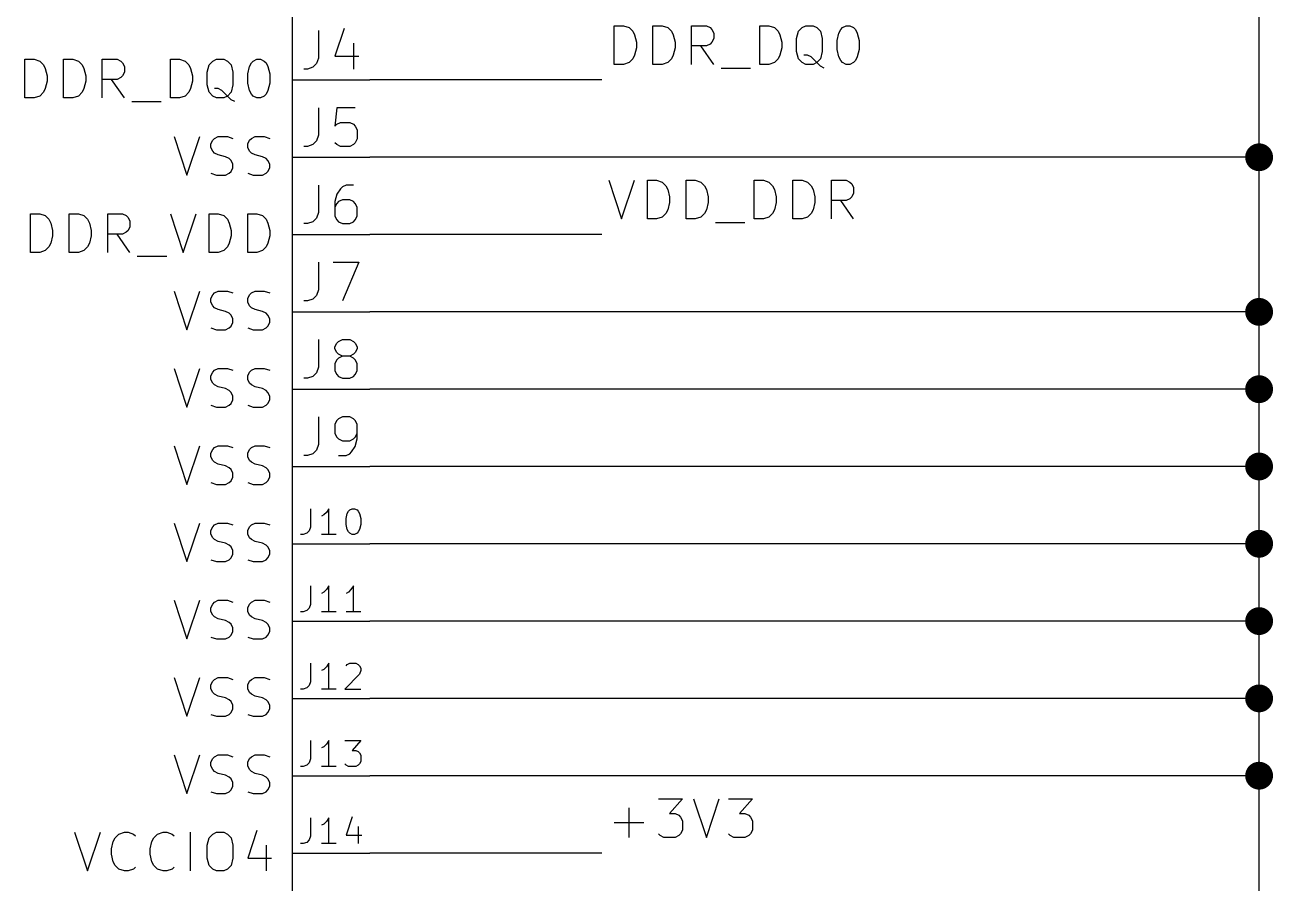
# Model space of a CAD drawing. Header units: millimetres. Extents: x 3 to 237, y -203 to -4.
# Drawn here: x 184.25 to 225.25, y -64.49 to -36.29 of the extents above; entities that cross this region are included whole.
import ezdxf

# ---------------------------------------------------------------- set-up
doc = ezdxf.new("R2010")
doc.units = ezdxf.units.MM
for name, color, linetype in [('GREENSIXTYFIVE', 129, 'CONTINUOUS'), ('LIGHTGREEN', 92, 'CONTINUOUS'), ('LIGHTRED', 12, 'CONTINUOUS'), ('RED', 14, 'CONTINUOUS'), ('REDSIX', 19, 'CONTINUOUS')]:
    doc.layers.add(name, color=color, linetype=linetype)

msp = doc.modelspace()

# ---------------------------------------------------------------- linework, layer by layer
at = {"layer": 'GREENSIXTYFIVE', "linetype": 'CONTINUOUS'}
for p, q in [((184.2467, -38.6875), (184.2467, -37.4175)), ((184.2467, -37.4175), (184.5491, -37.4175)), ((184.5491, -37.4175), (184.7305, -37.478)), ((184.7305, -37.478), (184.8515, -37.599)), ((184.8515, -37.599), (184.912, -37.7199)), ((184.912, -37.7199), (184.9724, -37.9618)), ((185.5167, -38.6875), (185.5167, -37.4175)), ((185.5167, -37.4175), (185.8191, -37.4175)), ((185.8191, -37.4175), (186.0005, -37.478)), ((186.0005, -37.478), (186.1215, -37.599)), ((186.1215, -37.599), (186.182, -37.7199)), ((186.182, -37.7199), (186.2424, -37.9618)), ((186.7867, -38.6875), (186.7867, -37.4175)), ((186.7867, -37.4175), (187.2705, -37.4175)), ((187.2705, -37.4175), (187.3915, -37.478)), ((187.3915, -37.478), (187.452, -37.5385)), ((187.452, -37.5385), (187.5124, -37.6594)), ((187.5124, -37.6594), (187.5124, -37.8409)), ((189.0243, -38.6875), (189.0243, -37.4175)), ((189.0243, -37.4175), (189.3267, -37.4175)), ((189.3267, -37.4175), (189.5081, -37.478)), ((189.5081, -37.478), (189.6291, -37.599)), ((189.6291, -37.599), (189.6896, -37.7199)), ((189.6896, -37.7199), (189.75, -37.9618)), ((190.2339, -37.8409), (190.2943, -37.599)), ((190.2943, -37.599), (190.4153, -37.478)), ((190.4153, -37.478), (190.5362, -37.4175)), ((190.5362, -37.4175), (190.7781, -37.4175)), ((190.7781, -37.4175), (190.8991, -37.478)), ((190.8991, -37.478), (191.02, -37.599)), ((191.02, -37.599), (191.0805, -37.8409)), ((191.5644, -37.9013), (191.6248, -37.6594)), ((191.6248, -37.6594), (191.6853, -37.5385)), ((191.6853, -37.5385), (191.7458, -37.478)), ((191.7458, -37.478), (191.8667, -37.4175)), ((191.8667, -37.4175), (191.9877, -37.4175)), ((191.9877, -37.4175), (192.1086, -37.478)), ((192.1086, -37.478), (192.1691, -37.5385)), ((192.1691, -37.5385), (192.2296, -37.6594)), ((192.2296, -37.6594), (192.2901, -37.9013)), ((184.9724, -37.9618), (184.9724, -38.1432)), ((186.2424, -37.9618), (186.2424, -38.1432)), ((187.2705, -38.0828), (186.7867, -38.0828)), ((187.5124, -38.6875), (187.0891, -38.0828)), ((187.3915, -38.0223), (187.2705, -38.0828)), ((187.452, -37.9618), (187.3915, -38.0223)), ((187.5124, -37.8409), (187.452, -37.9618)), ((189.75, -37.9618), (189.75, -38.1432)), ((190.2339, -38.2642), (190.2339, -37.8409)), ((191.0805, -37.8409), (191.0805, -38.2642)), ((191.5644, -38.2037), (191.5644, -37.9013)), ((192.2901, -37.9013), (192.2901, -38.2037)), ((184.8515, -38.5061), (184.7305, -38.6271)), ((184.912, -38.3851), (184.8515, -38.5061)), ((184.9724, -38.1432), (184.912, -38.3851)), ((186.1215, -38.5061), (186.0005, -38.6271)), ((186.182, -38.3851), (186.1215, -38.5061)), ((186.2424, -38.1432), (186.182, -38.3851)), ((189.6291, -38.5061), (189.5081, -38.6271)), ((189.6896, -38.3851), (189.6291, -38.5061)), ((189.75, -38.1432), (189.6896, -38.3851)), ((190.2943, -38.5061), (190.2339, -38.2642)), ((190.4153, -38.6271), (190.2943, -38.5061)), ((190.5967, -38.3851), (190.4758, -38.3851)), ((190.7177, -38.4456), (190.5967, -38.3851)), ((190.8991, -38.6271), (190.7177, -38.4456)), ((191.02, -38.5061), (190.8991, -38.6271)), ((191.0805, -38.2642), (191.02, -38.5061)), ((191.6248, -38.4456), (191.5644, -38.2037)), ((191.6853, -38.5666), (191.6248, -38.4456)), ((192.2296, -38.4456), (192.1691, -38.5666)), ((192.2901, -38.2037), (192.2296, -38.4456)), ((184.5491, -38.6875), (184.2467, -38.6875)), ((184.7305, -38.6271), (184.5491, -38.6875)), ((185.8191, -38.6875), (185.5167, -38.6875)), ((186.0005, -38.6271), (185.8191, -38.6875)), ((187.7544, -38.8085), (188.722, -38.8085)), ((189.3267, -38.6875), (189.0243, -38.6875)), ((189.5081, -38.6271), (189.3267, -38.6875)), ((190.5362, -38.6875), (190.4153, -38.6271)), ((190.7781, -38.6875), (190.5362, -38.6875)), ((190.8991, -38.6271), (190.7781, -38.6875)), ((191.02, -38.748), (190.8991, -38.6271)), ((191.141, -38.8085), (191.02, -38.748)), ((191.7458, -38.6271), (191.6853, -38.5666)), ((191.8667, -38.6875), (191.7458, -38.6271)), ((191.9877, -38.6875), (191.8667, -38.6875)), ((192.1086, -38.6271), (191.9877, -38.6875)), ((192.1691, -38.5666), (192.1086, -38.6271)), ((189.1453, -39.9575), (189.5686, -41.2275)), ((189.5686, -41.2275), (189.992, -39.9575)), ((190.3549, -40.1994), (190.4153, -40.0785)), ((190.4153, -40.0785), (190.4758, -40.018)), ((190.4758, -40.018), (190.5968, -39.9575)), ((190.5968, -39.9575), (190.8991, -39.9575)), ((190.8991, -39.9575), (191.0806, -40.018)), ((191.5644, -40.1994), (191.6248, -40.0785)), ((191.6248, -40.0785), (191.6853, -40.018)), ((191.6853, -40.018), (191.8063, -39.9575)), ((191.8063, -39.9575), (192.1086, -39.9575)), ((192.1086, -39.9575), (192.2901, -40.018)), ((190.3549, -40.3204), (190.3549, -40.1994)), ((190.4153, -40.4413), (190.3549, -40.3204)), ((190.4758, -40.5018), (190.4153, -40.4413)), ((190.5968, -40.5623), (190.4758, -40.5018)), ((190.8387, -40.6228), (190.5968, -40.5623)), ((191.5644, -40.3204), (191.5644, -40.1994)), ((191.6248, -40.4413), (191.5644, -40.3204)), ((191.6853, -40.5018), (191.6248, -40.4413)), ((191.8063, -40.5623), (191.6853, -40.5018)), ((192.0482, -40.6228), (191.8063, -40.5623)), ((190.9596, -40.6832), (190.8387, -40.6228)), ((191.0201, -40.7437), (190.9596, -40.6832)), ((191.0806, -40.8647), (191.0201, -40.7437)), ((191.0201, -41.1066), (191.0806, -40.9856)), ((191.0806, -40.9856), (191.0806, -40.8647)), ((192.1691, -40.6832), (192.0482, -40.6228)), ((192.2296, -40.7437), (192.1691, -40.6832)), ((192.2901, -40.8647), (192.2296, -40.7437)), ((192.2296, -41.1066), (192.2901, -40.9856)), ((192.2901, -40.9856), (192.2901, -40.8647)), ((190.3549, -41.1671), (190.5363, -41.2275)), ((190.5363, -41.2275), (190.8387, -41.2275)), ((190.8387, -41.2275), (190.9596, -41.1671)), ((190.9596, -41.1671), (191.0201, -41.1066)), ((191.5644, -41.1671), (191.7458, -41.2275)), ((191.7458, -41.2275), (192.0482, -41.2275)), ((192.0482, -41.2275), (192.1691, -41.1671)), ((192.1691, -41.1671), (192.2296, -41.1066)), ((184.4281, -43.7675), (184.4281, -42.4975)), ((184.4281, -42.4975), (184.7305, -42.4975)), ((184.7305, -42.4975), (184.9119, -42.558)), ((184.9119, -42.558), (185.0329, -42.679)), ((185.6981, -43.7675), (185.6981, -42.4975)), ((185.6981, -42.4975), (186.0005, -42.4975)), ((186.0005, -42.4975), (186.1819, -42.558)), ((186.1819, -42.558), (186.3029, -42.679)), ((186.9681, -43.7675), (186.9681, -42.4975)), ((186.9681, -42.4975), (187.4519, -42.4975)), ((187.4519, -42.4975), (187.5729, -42.558)), ((187.5729, -42.558), (187.6334, -42.6185)), ((187.6334, -42.6185), (187.6938, -42.7394)), ((189.0243, -42.4975), (189.4476, -43.7675)), ((189.4476, -43.7675), (189.871, -42.4975)), ((190.2943, -43.7675), (190.2943, -42.4975)), ((190.2943, -42.4975), (190.5967, -42.4975)), ((190.5967, -42.4975), (190.7781, -42.558)), ((190.7781, -42.558), (190.8991, -42.679)), ((191.5643, -43.7675), (191.5643, -42.4975)), ((191.5643, -42.4975), (191.8667, -42.4975)), ((191.8667, -42.4975), (192.0481, -42.558)), ((192.0481, -42.558), (192.1691, -42.679)), ((185.0329, -42.679), (185.0934, -42.7999)), ((185.0934, -42.7999), (185.1538, -43.0418)), ((185.1538, -43.0418), (185.1538, -43.2232)), ((186.3029, -42.679), (186.3634, -42.7999)), ((186.3634, -42.7999), (186.4238, -43.0418)), ((186.4238, -43.0418), (186.4238, -43.2232)), ((187.6334, -43.0418), (187.5729, -43.1023)), ((187.6938, -42.9209), (187.6334, -43.0418)), ((187.6938, -42.7394), (187.6938, -42.9209)), ((190.8991, -42.679), (190.9596, -42.7999)), ((190.9596, -42.7999), (191.02, -43.0418)), ((191.02, -43.0418), (191.02, -43.2232)), ((192.1691, -42.679), (192.2296, -42.7999)), ((192.2296, -42.7999), (192.29, -43.0418)), ((192.29, -43.0418), (192.29, -43.2232)), ((185.1538, -43.2232), (185.0934, -43.4651)), ((186.4238, -43.2232), (186.3634, -43.4651)), ((187.4519, -43.1628), (186.9681, -43.1628)), ((187.6938, -43.7675), (187.2705, -43.1628)), ((187.5729, -43.1023), (187.4519, -43.1628)), ((191.02, -43.2232), (190.9596, -43.4651)), ((192.29, -43.2232), (192.2296, -43.4651)), ((184.7305, -43.7675), (184.4281, -43.7675)), ((184.9119, -43.7071), (184.7305, -43.7675)), ((185.0329, -43.5861), (184.9119, -43.7071)), ((185.0934, -43.4651), (185.0329, -43.5861)), ((186.0005, -43.7675), (185.6981, -43.7675)), ((186.1819, -43.7071), (186.0005, -43.7675)), ((186.3029, -43.5861), (186.1819, -43.7071)), ((186.3634, -43.4651), (186.3029, -43.5861)), ((190.5967, -43.7675), (190.2943, -43.7675)), ((190.7781, -43.7071), (190.5967, -43.7675)), ((190.8991, -43.5861), (190.7781, -43.7071)), ((190.9596, -43.4651), (190.8991, -43.5861)), ((191.8667, -43.7675), (191.5643, -43.7675)), ((192.0481, -43.7071), (191.8667, -43.7675)), ((192.1691, -43.5861), (192.0481, -43.7071)), ((192.2296, -43.4651), (192.1691, -43.5861)), ((187.9358, -43.8885), (188.9034, -43.8885)), ((189.1453, -45.0375), (189.5686, -46.3075)), ((189.5686, -46.3075), (189.992, -45.0375)), ((190.4153, -45.1585), (190.4758, -45.098)), ((190.4758, -45.098), (190.5968, -45.0375)), ((190.5968, -45.0375), (190.8991, -45.0375)), ((190.8991, -45.0375), (191.0806, -45.098)), ((191.6248, -45.1585), (191.6853, -45.098)), ((191.6853, -45.098), (191.8063, -45.0375)), ((191.8063, -45.0375), (192.1086, -45.0375)), ((192.1086, -45.0375), (192.2901, -45.098)), ((190.3549, -45.2794), (190.4153, -45.1585)), ((190.3549, -45.4004), (190.3549, -45.2794)), ((190.4153, -45.5213), (190.3549, -45.4004)), ((191.5644, -45.2794), (191.6248, -45.1585)), ((191.5644, -45.4004), (191.5644, -45.2794)), ((191.6248, -45.5213), (191.5644, -45.4004)), ((190.4758, -45.5818), (190.4153, -45.5213)), ((190.5968, -45.6423), (190.4758, -45.5818)), ((190.8387, -45.7028), (190.5968, -45.6423)), ((190.9596, -45.7632), (190.8387, -45.7028)), ((191.0201, -45.8237), (190.9596, -45.7632)), ((191.0806, -45.9447), (191.0201, -45.8237)), ((191.6853, -45.5818), (191.6248, -45.5213)), ((191.8063, -45.6423), (191.6853, -45.5818)), ((192.0482, -45.7028), (191.8063, -45.6423)), ((192.1691, -45.7632), (192.0482, -45.7028)), ((192.2296, -45.8237), (192.1691, -45.7632)), ((192.2901, -45.9447), (192.2296, -45.8237)), ((190.3549, -46.2471), (190.5363, -46.3075)), ((190.5363, -46.3075), (190.8387, -46.3075)), ((190.8387, -46.3075), (190.9596, -46.2471)), ((190.9596, -46.2471), (191.0201, -46.1866)), ((191.0201, -46.1866), (191.0806, -46.0656)), ((191.0806, -46.0656), (191.0806, -45.9447)), ((191.5644, -46.2471), (191.7458, -46.3075)), ((191.7458, -46.3075), (192.0482, -46.3075)), ((192.0482, -46.3075), (192.1691, -46.2471)), ((192.1691, -46.2471), (192.2296, -46.1866)), ((192.2296, -46.1866), (192.2901, -46.0656)), ((192.2901, -46.0656), (192.2901, -45.9447)), ((189.1453, -47.5775), (189.5686, -48.8475)), ((189.5686, -48.8475), (189.992, -47.5775)), ((190.3549, -47.8194), (190.4153, -47.6985)), ((190.3549, -47.9404), (190.3549, -47.8194)), ((190.4153, -48.0613), (190.3549, -47.9404)), ((190.4153, -47.6985), (190.4758, -47.638)), ((190.4758, -47.638), (190.5968, -47.5775)), ((190.5968, -47.5775), (190.8991, -47.5775)), ((190.8991, -47.5775), (191.0806, -47.638)), ((191.5644, -47.8194), (191.6248, -47.6985)), ((191.5644, -47.9404), (191.5644, -47.8194)), ((191.6248, -48.0613), (191.5644, -47.9404)), ((191.6248, -47.6985), (191.6853, -47.638)), ((191.6853, -47.638), (191.8063, -47.5775)), ((191.8063, -47.5775), (192.1086, -47.5775)), ((192.1086, -47.5775), (192.2901, -47.638)), ((190.4758, -48.1218), (190.4153, -48.0613)), ((190.5968, -48.1823), (190.4758, -48.1218)), ((190.8387, -48.2428), (190.5968, -48.1823)), ((190.9596, -48.3032), (190.8387, -48.2428)), ((191.0201, -48.3637), (190.9596, -48.3032)), ((191.0806, -48.4847), (191.0201, -48.3637)), ((191.6853, -48.1218), (191.6248, -48.0613)), ((191.8063, -48.1823), (191.6853, -48.1218)), ((192.0482, -48.2428), (191.8063, -48.1823)), ((192.1691, -48.3032), (192.0482, -48.2428)), ((192.2296, -48.3637), (192.1691, -48.3032)), ((192.2901, -48.4847), (192.2296, -48.3637)), ((190.3549, -48.7871), (190.5363, -48.8475)), ((190.8387, -48.8475), (190.9596, -48.7871)), ((190.9596, -48.7871), (191.0201, -48.7266)), ((191.0201, -48.7266), (191.0806, -48.6056)), ((191.0806, -48.6056), (191.0806, -48.4847)), ((191.5644, -48.7871), (191.7458, -48.8475)), ((192.0482, -48.8475), (192.1691, -48.7871)), ((192.1691, -48.7871), (192.2296, -48.7266)), ((192.2296, -48.7266), (192.2901, -48.6056)), ((192.2901, -48.6056), (192.2901, -48.4847)), ((190.5363, -48.8475), (190.8387, -48.8475)), ((191.7458, -48.8475), (192.0482, -48.8475)), ((189.1453, -50.1175), (189.5686, -51.3875)), ((189.5686, -51.3875), (189.992, -50.1175)), ((190.3549, -50.3594), (190.4153, -50.2385)), ((190.3549, -50.4804), (190.3549, -50.3594)), ((190.4153, -50.2385), (190.4758, -50.178)), ((190.4758, -50.178), (190.5968, -50.1175)), ((190.5968, -50.1175), (190.8991, -50.1175)), ((190.8991, -50.1175), (191.0806, -50.178)), ((191.5644, -50.3594), (191.6248, -50.2385)), ((191.5644, -50.4804), (191.5644, -50.3594)), ((191.6248, -50.2385), (191.6853, -50.178)), ((191.6853, -50.178), (191.8063, -50.1175)), ((191.8063, -50.1175), (192.1086, -50.1175)), ((192.1086, -50.1175), (192.2901, -50.178)), ((190.4153, -50.6013), (190.3549, -50.4804)), ((190.4758, -50.6618), (190.4153, -50.6013)), ((190.5968, -50.7223), (190.4758, -50.6618)), ((190.8387, -50.7828), (190.5968, -50.7223)), ((190.9596, -50.8432), (190.8387, -50.7828)), ((191.6248, -50.6013), (191.5644, -50.4804)), ((191.6853, -50.6618), (191.6248, -50.6013)), ((191.8063, -50.7223), (191.6853, -50.6618)), ((192.0482, -50.7828), (191.8063, -50.7223)), ((192.1691, -50.8432), (192.0482, -50.7828)), ((191.0201, -50.9037), (190.9596, -50.8432)), ((191.0806, -51.0247), (191.0201, -50.9037)), ((191.0201, -51.2666), (191.0806, -51.1456)), ((191.0806, -51.1456), (191.0806, -51.0247)), ((192.2296, -50.9037), (192.1691, -50.8432)), ((192.2901, -51.0247), (192.2296, -50.9037)), ((192.2296, -51.2666), (192.2901, -51.1456)), ((192.2901, -51.1456), (192.2901, -51.0247)), ((190.3549, -51.3271), (190.5363, -51.3875)), ((190.5363, -51.3875), (190.8387, -51.3875)), ((190.8387, -51.3875), (190.9596, -51.3271)), ((190.9596, -51.3271), (191.0201, -51.2666)), ((191.5644, -51.3271), (191.7458, -51.3875)), ((191.7458, -51.3875), (192.0482, -51.3875)), ((192.0482, -51.3875), (192.1691, -51.3271)), ((192.1691, -51.3271), (192.2296, -51.2666)), ((189.1453, -52.6575), (189.5686, -53.9275)), ((189.5686, -53.9275), (189.992, -52.6575)), ((190.3549, -52.8994), (190.4153, -52.7785)), ((190.4153, -52.7785), (190.4758, -52.718)), ((190.4758, -52.718), (190.5968, -52.6575)), ((190.5968, -52.6575), (190.8991, -52.6575)), ((190.8991, -52.6575), (191.0806, -52.718)), ((191.5644, -52.8994), (191.6248, -52.7785)), ((191.6248, -52.7785), (191.6853, -52.718)), ((191.6853, -52.718), (191.8063, -52.6575)), ((191.8063, -52.6575), (192.1086, -52.6575)), ((192.1086, -52.6575), (192.2901, -52.718)), ((190.3549, -53.0204), (190.3549, -52.8994)), ((190.4153, -53.1413), (190.3549, -53.0204)), ((190.4758, -53.2018), (190.4153, -53.1413)), ((190.5968, -53.2623), (190.4758, -53.2018)), ((190.8387, -53.3228), (190.5968, -53.2623)), ((191.5644, -53.0204), (191.5644, -52.8994)), ((191.6248, -53.1413), (191.5644, -53.0204)), ((191.6853, -53.2018), (191.6248, -53.1413)), ((191.8063, -53.2623), (191.6853, -53.2018)), ((192.0482, -53.3228), (191.8063, -53.2623)), ((190.9596, -53.3832), (190.8387, -53.3228)), ((191.0201, -53.4437), (190.9596, -53.3832)), ((191.0806, -53.5647), (191.0201, -53.4437)), ((191.0201, -53.8066), (191.0806, -53.6856)), ((191.0806, -53.6856), (191.0806, -53.5647)), ((192.1691, -53.3832), (192.0482, -53.3228)), ((192.2296, -53.4437), (192.1691, -53.3832)), ((192.2901, -53.5647), (192.2296, -53.4437)), ((192.2296, -53.8066), (192.2901, -53.6856)), ((192.2901, -53.6856), (192.2901, -53.5647)), ((190.3549, -53.8671), (190.5363, -53.9275)), ((190.5363, -53.9275), (190.8387, -53.9275)), ((190.8387, -53.9275), (190.9596, -53.8671)), ((190.9596, -53.8671), (191.0201, -53.8066)), ((191.5644, -53.8671), (191.7458, -53.9275)), ((191.7458, -53.9275), (192.0482, -53.9275)), ((192.0482, -53.9275), (192.1691, -53.8671)), ((192.1691, -53.8671), (192.2296, -53.8066)), ((189.1453, -55.1975), (189.5686, -56.4675)), ((189.5686, -56.4675), (189.992, -55.1975)), ((190.3549, -55.4394), (190.4153, -55.3185)), ((190.4153, -55.3185), (190.4758, -55.258)), ((190.4758, -55.258), (190.5968, -55.1975)), ((190.5968, -55.1975), (190.8991, -55.1975)), ((190.8991, -55.1975), (191.0806, -55.258)), ((191.5644, -55.4394), (191.6248, -55.3185)), ((191.6248, -55.3185), (191.6853, -55.258)), ((191.6853, -55.258), (191.8063, -55.1975)), ((191.8063, -55.1975), (192.1086, -55.1975)), ((192.1086, -55.1975), (192.2901, -55.258)), ((190.3549, -55.5604), (190.3549, -55.4394)), ((190.4153, -55.6813), (190.3549, -55.5604)), ((190.4758, -55.7418), (190.4153, -55.6813)), ((190.5968, -55.8023), (190.4758, -55.7418)), ((191.5644, -55.5604), (191.5644, -55.4394)), ((191.6248, -55.6813), (191.5644, -55.5604)), ((191.6853, -55.7418), (191.6248, -55.6813)), ((191.8063, -55.8023), (191.6853, -55.7418)), ((190.8387, -55.8628), (190.5968, -55.8023)), ((190.9596, -55.9232), (190.8387, -55.8628)), ((191.0201, -55.9837), (190.9596, -55.9232)), ((191.0806, -56.1047), (191.0201, -55.9837)), ((191.0806, -56.2256), (191.0806, -56.1047)), ((192.0482, -55.8628), (191.8063, -55.8023)), ((192.1691, -55.9232), (192.0482, -55.8628)), ((192.2296, -55.9837), (192.1691, -55.9232)), ((192.2901, -56.1047), (192.2296, -55.9837)), ((192.2901, -56.2256), (192.2901, -56.1047)), ((190.3549, -56.4071), (190.5363, -56.4675)), ((190.5363, -56.4675), (190.8387, -56.4675)), ((190.8387, -56.4675), (190.9596, -56.4071)), ((190.9596, -56.4071), (191.0201, -56.3466)), ((191.0201, -56.3466), (191.0806, -56.2256)), ((191.5644, -56.4071), (191.7458, -56.4675)), ((191.7458, -56.4675), (192.0482, -56.4675)), ((192.0482, -56.4675), (192.1691, -56.4071)), ((192.1691, -56.4071), (192.2296, -56.3466)), ((192.2296, -56.3466), (192.2901, -56.2256)), ((189.1453, -57.7375), (189.5686, -59.0075)), ((189.5686, -59.0075), (189.992, -57.7375)), ((190.4153, -57.8585), (190.4758, -57.798)), ((190.4758, -57.798), (190.5968, -57.7375)), ((190.5968, -57.7375), (190.8991, -57.7375)), ((190.8991, -57.7375), (191.0806, -57.798)), ((191.6248, -57.8585), (191.6853, -57.798)), ((191.6853, -57.798), (191.8063, -57.7375)), ((191.8063, -57.7375), (192.1086, -57.7375)), ((192.1086, -57.7375), (192.2901, -57.798)), ((190.3549, -57.9794), (190.4153, -57.8585)), ((190.3549, -58.1004), (190.3549, -57.9794)), ((190.4153, -58.2213), (190.3549, -58.1004)), ((191.5644, -57.9794), (191.6248, -57.8585)), ((191.5644, -58.1004), (191.5644, -57.9794)), ((191.6248, -58.2213), (191.5644, -58.1004)), ((190.4758, -58.2818), (190.4153, -58.2213)), ((190.5968, -58.3423), (190.4758, -58.2818)), ((190.8387, -58.4028), (190.5968, -58.3423)), ((190.9596, -58.4632), (190.8387, -58.4028)), ((191.0201, -58.5237), (190.9596, -58.4632)), ((191.0806, -58.6447), (191.0201, -58.5237)), ((191.6853, -58.2818), (191.6248, -58.2213)), ((191.8063, -58.3423), (191.6853, -58.2818)), ((192.0482, -58.4028), (191.8063, -58.3423)), ((192.1691, -58.4632), (192.0482, -58.4028)), ((192.2296, -58.5237), (192.1691, -58.4632)), ((192.2901, -58.6447), (192.2296, -58.5237)), ((190.3549, -58.9471), (190.5363, -59.0075)), ((190.5363, -59.0075), (190.8387, -59.0075)), ((190.8387, -59.0075), (190.9596, -58.9471)), ((190.9596, -58.9471), (191.0201, -58.8866)), ((191.0201, -58.8866), (191.0806, -58.7656)), ((191.0806, -58.7656), (191.0806, -58.6447)), ((191.5644, -58.9471), (191.7458, -59.0075)), ((191.7458, -59.0075), (192.0482, -59.0075)), ((192.0482, -59.0075), (192.1691, -58.9471)), ((192.1691, -58.9471), (192.2296, -58.8866)), ((192.2296, -58.8866), (192.2901, -58.7656)), ((192.2901, -58.7656), (192.2901, -58.6447)), ((189.1453, -60.2775), (189.5686, -61.5475)), ((189.5686, -61.5475), (189.992, -60.2775)), ((190.3549, -60.5194), (190.4153, -60.3985)), ((190.3549, -60.6404), (190.3549, -60.5194)), ((190.4153, -60.7613), (190.3549, -60.6404)), ((190.4153, -60.3985), (190.4758, -60.338)), ((190.4758, -60.338), (190.5968, -60.2775)), ((190.5968, -60.2775), (190.8991, -60.2775)), ((190.8991, -60.2775), (191.0806, -60.338)), ((191.5644, -60.5194), (191.6248, -60.3985)), ((191.5644, -60.6404), (191.5644, -60.5194)), ((191.6248, -60.7613), (191.5644, -60.6404)), ((191.6248, -60.3985), (191.6853, -60.338)), ((191.6853, -60.338), (191.8063, -60.2775)), ((191.8063, -60.2775), (192.1086, -60.2775)), ((192.1086, -60.2775), (192.2901, -60.338)), ((190.4758, -60.8218), (190.4153, -60.7613)), ((190.5968, -60.8823), (190.4758, -60.8218)), ((190.8387, -60.9428), (190.5968, -60.8823)), ((190.9596, -61.0032), (190.8387, -60.9428)), ((191.0201, -61.0637), (190.9596, -61.0032)), ((191.0806, -61.1847), (191.0201, -61.0637)), ((191.6853, -60.8218), (191.6248, -60.7613)), ((191.8063, -60.8823), (191.6853, -60.8218)), ((192.0482, -60.9428), (191.8063, -60.8823)), ((192.1691, -61.0032), (192.0482, -60.9428)), ((192.2296, -61.0637), (192.1691, -61.0032)), ((192.2901, -61.1847), (192.2296, -61.0637)), ((190.3549, -61.4871), (190.5363, -61.5475)), ((190.8387, -61.5475), (190.9596, -61.4871)), ((190.9596, -61.4871), (191.0201, -61.4266)), ((191.0201, -61.4266), (191.0806, -61.3056)), ((191.0806, -61.3056), (191.0806, -61.1847)), ((191.5644, -61.4871), (191.7458, -61.5475)), ((192.0482, -61.5475), (192.1691, -61.4871)), ((192.1691, -61.4871), (192.2296, -61.4266)), ((192.2296, -61.4266), (192.2901, -61.3056)), ((192.2901, -61.3056), (192.2901, -61.1847)), ((190.5363, -61.5475), (190.8387, -61.5475)), ((191.7458, -61.5475), (192.0482, -61.5475)), ((185.8795, -62.8175), (186.3028, -64.0875)), ((186.3028, -64.0875), (186.7262, -62.8175)), ((187.0891, -63.3618), (187.1495, -63.1199)), ((187.1495, -63.1199), (187.21, -62.999)), ((187.21, -62.999), (187.331, -62.878)), ((187.331, -62.878), (187.5124, -62.8175)), ((187.5124, -62.8175), (187.6333, -62.8175)), ((187.6333, -62.8175), (187.8148, -62.878)), ((187.8148, -62.878), (187.8752, -62.9385)), ((188.3591, -63.3618), (188.4195, -63.1199)), ((188.4195, -63.1199), (188.48, -62.999)), ((188.48, -62.999), (188.601, -62.878)), ((188.601, -62.878), (188.7824, -62.8175)), ((188.7824, -62.8175), (188.9033, -62.8175)), ((188.9033, -62.8175), (189.0848, -62.878)), ((189.0848, -62.878), (189.1452, -62.9385)), ((189.6895, -64.0875), (189.6895, -62.8175)), ((190.2339, -63.2409), (190.2943, -62.999)), ((190.2943, -62.999), (190.4153, -62.878)), ((190.4153, -62.878), (190.5362, -62.8175)), ((190.5362, -62.8175), (190.7781, -62.8175)), ((190.7781, -62.8175), (190.8991, -62.878)), ((190.8991, -62.878), (191.02, -62.999)), ((191.02, -62.999), (191.0805, -63.2409)), ((191.8667, -62.7571), (191.5644, -63.6642)), ((187.0891, -63.5432), (187.0891, -63.3618)), ((187.1495, -63.7851), (187.0891, -63.5432)), ((188.3591, -63.5432), (188.3591, -63.3618)), ((188.4195, -63.7851), (188.3591, -63.5432)), ((190.2339, -63.6642), (190.2339, -63.2409)), ((191.0805, -63.2409), (191.0805, -63.6642)), ((192.1691, -63.2409), (192.1691, -64.0875)), ((187.21, -63.9061), (187.1495, -63.7851)), ((187.331, -64.0271), (187.21, -63.9061)), ((188.48, -63.9061), (188.4195, -63.7851)), ((188.601, -64.0271), (188.48, -63.9061)), ((190.2943, -63.9061), (190.2339, -63.6642)), ((190.4153, -64.0271), (190.2943, -63.9061)), ((191.02, -63.9061), (190.8991, -64.0271)), ((191.0805, -63.6642), (191.02, -63.9061)), ((191.5644, -63.6642), (192.3505, -63.6642)), ((187.5124, -64.0875), (187.331, -64.0271)), ((187.6333, -64.0875), (187.5124, -64.0875)), ((187.8148, -64.0271), (187.6333, -64.0875)), ((187.8752, -63.9666), (187.8148, -64.0271)), ((188.7824, -64.0875), (188.601, -64.0271)), ((188.9033, -64.0875), (188.7824, -64.0875)), ((189.0848, -64.0271), (188.9033, -64.0875)), ((189.1452, -63.9666), (189.0848, -64.0271)), ((190.5362, -64.0875), (190.4153, -64.0271)), ((190.7781, -64.0875), (190.5362, -64.0875)), ((190.8991, -64.0271), (190.7781, -64.0875))]:
    msp.add_line(p, q, dxfattribs=at)
at = {"layer": 'LIGHTGREEN', "linetype": 'CONTINUOUS'}
for p, q in [((224.79, -40.64), (224.79, -30.48)), ((203.2, -38.1), (195.58, -38.1)), ((224.79, -40.64), (195.58, -40.64)), ((224.79, -45.72), (224.79, -40.64)), ((203.2, -43.18), (195.58, -43.18)), ((224.79, -45.72), (195.58, -45.72)), ((224.79, -48.26), (224.79, -45.72)), ((224.79, -48.26), (195.58, -48.26)), ((224.79, -50.8), (224.79, -48.26)), ((224.79, -50.8), (195.58, -50.8)), ((224.79, -53.34), (224.79, -50.8)), ((224.79, -53.34), (195.58, -53.34)), ((224.79, -55.88), (224.79, -53.34)), ((224.79, -55.88), (195.58, -55.88)), ((224.79, -58.42), (224.79, -55.88)), ((224.79, -58.42), (195.58, -58.42)), ((224.79, -60.96), (224.79, -58.42)), ((224.79, -60.96), (195.58, -60.96)), ((224.79, -78.74), (224.79, -60.96)), ((203.2, -63.5), (195.58, -63.5))]:
    msp.add_line(p, q, dxfattribs=at)
at = {"layer": 'LIGHTGREEN', "const_width": 0.4572}
for points in [[(224.5614, -40.64, 1), (225.0186, -40.64, 1)], [(224.5614, -45.72, 1), (225.0186, -45.72, 1)], [(224.5614, -48.26, 1), (225.0186, -48.26, 1)], [(224.5614, -50.8, 1), (225.0186, -50.8, 1)], [(224.5614, -53.34, 1), (225.0186, -53.34, 1)], [(224.5614, -55.88, 1), (225.0186, -55.88, 1)], [(224.5614, -58.42, 1), (225.0186, -58.42, 1)], [(224.5614, -60.96, 1), (225.0186, -60.96, 1)]]:
    msp.add_lwpolyline(points, format="xyb", close=True, dxfattribs=at)
at = {"layer": 'LIGHTRED', "linetype": 'CONTINUOUS'}
for p, q in [((193.8867, -36.4713), (193.8867, -37.3785)), ((194.7333, -36.4109), (194.431, -37.318)), ((195.0357, -36.8947), (195.0357, -37.7413)), ((193.7053, -37.6809), (193.5238, -37.7413)), ((193.8262, -37.5599), (193.7053, -37.6809)), ((193.8867, -37.3785), (193.8262, -37.5599)), ((194.431, -37.318), (195.2171, -37.318)), ((193.5238, -37.7413), (193.4029, -37.7413)), ((193.8867, -39.0113), (193.8867, -39.9185)), ((194.4914, -39.0113), (194.431, -39.6161)), ((195.0962, -39.0113), (194.4914, -39.0113)), ((194.431, -39.6161), (194.4914, -39.5556)), ((194.4914, -39.5556), (194.6124, -39.4951)), ((194.6124, -39.4951), (194.9148, -39.4951)), ((194.9148, -39.4951), (195.0357, -39.5556)), ((195.0357, -39.5556), (195.0962, -39.6161)), ((195.0962, -39.6161), (195.1567, -39.737)), ((195.1567, -39.737), (195.1567, -40.0394)), ((193.8262, -40.0999), (193.7053, -40.2209)), ((193.8867, -39.9185), (193.8262, -40.0999)), ((194.4914, -40.2209), (194.431, -40.1604)), ((195.0962, -40.1604), (195.0357, -40.2209)), ((195.1567, -40.0394), (195.0962, -40.1604)), ((193.5238, -40.2813), (193.4029, -40.2813)), ((193.7053, -40.2209), (193.5238, -40.2813)), ((194.6124, -40.2813), (194.4914, -40.2209)), ((194.9148, -40.2813), (194.6124, -40.2813)), ((195.0357, -40.2209), (194.9148, -40.2813)), ((193.8867, -41.5513), (193.8867, -42.4585)), ((194.6124, -41.6723), (194.4914, -41.8537)), ((194.6729, -41.6118), (194.6124, -41.6723)), ((194.7938, -41.5513), (194.6729, -41.6118)), ((195.0357, -41.5513), (194.7938, -41.5513)), ((194.4914, -41.8537), (194.431, -42.0956)), ((194.431, -42.0956), (194.431, -42.5794)), ((194.4914, -42.1561), (194.431, -42.277)), ((194.5519, -42.0956), (194.4914, -42.1561)), ((194.6729, -42.0351), (194.5519, -42.0956)), ((194.9148, -42.0351), (194.6729, -42.0351)), ((195.0357, -42.0956), (194.9148, -42.0351)), ((195.0962, -42.1561), (195.0357, -42.0956)), ((195.1567, -42.277), (195.0962, -42.1561)), ((193.8262, -42.6399), (193.7053, -42.7609)), ((193.8867, -42.4585), (193.8262, -42.6399)), ((194.431, -42.5794), (194.4914, -42.7004)), ((195.0962, -42.7004), (195.1567, -42.5794)), ((195.1567, -42.5794), (195.1567, -42.277)), ((193.5238, -42.8213), (193.4029, -42.8213)), ((193.7053, -42.7609), (193.5238, -42.8213)), ((194.4914, -42.7004), (194.5519, -42.7609)), ((194.5519, -42.7609), (194.6729, -42.8213)), ((194.6729, -42.8213), (194.9148, -42.8213)), ((194.9148, -42.8213), (195.0357, -42.7609)), ((195.0357, -42.7609), (195.0962, -42.7004)), ((193.8867, -44.0913), (193.8867, -44.9985)), ((194.3705, -44.0913), (195.2171, -44.0913)), ((195.2171, -44.0913), (194.6729, -45.3613)), ((193.8867, -44.9985), (193.8262, -45.1799)), ((193.5238, -45.3613), (193.4029, -45.3613)), ((193.7053, -45.3009), (193.5238, -45.3613)), ((193.8262, -45.1799), (193.7053, -45.3009)), ((193.8867, -46.6313), (193.8867, -47.5385)), ((194.4914, -46.7523), (194.5519, -46.6918)), ((194.5519, -46.6918), (194.6729, -46.6313)), ((194.6729, -46.6313), (194.9148, -46.6313)), ((194.9148, -46.6313), (195.0357, -46.6918)), ((195.0357, -46.6918), (195.0962, -46.7523)), ((194.431, -46.8732), (194.4914, -46.7523)), ((194.431, -46.9337), (194.431, -46.8732)), ((194.4914, -47.0547), (194.431, -46.9337)), ((194.5519, -47.1151), (194.4914, -47.0547)), ((194.6729, -47.1756), (194.5519, -47.1151)), ((195.0357, -47.1151), (194.9148, -47.1756)), ((195.0962, -47.0547), (195.0357, -47.1151)), ((195.0962, -46.7523), (195.1567, -46.8732)), ((195.1567, -46.9337), (195.0962, -47.0547)), ((195.1567, -46.8732), (195.1567, -46.9337)), ((193.8867, -47.5385), (193.8262, -47.7199)), ((194.4914, -47.2966), (194.431, -47.4175)), ((194.431, -47.4175), (194.431, -47.6594)), ((194.5519, -47.2361), (194.4914, -47.2966)), ((194.6729, -47.1756), (194.5519, -47.2361)), ((194.9148, -47.1756), (194.6729, -47.1756)), ((195.0357, -47.2361), (194.9148, -47.1756)), ((195.0962, -47.2966), (195.0357, -47.2361)), ((195.1567, -47.4175), (195.0962, -47.2966)), ((195.1567, -47.6594), (195.1567, -47.4175)), ((193.5238, -47.9013), (193.4029, -47.9013)), ((193.7053, -47.8409), (193.5238, -47.9013)), ((193.8262, -47.7199), (193.7053, -47.8409)), ((194.431, -47.6594), (194.4914, -47.7804)), ((194.4914, -47.7804), (194.5519, -47.8409)), ((194.5519, -47.8409), (194.6729, -47.9013)), ((194.6729, -47.9013), (194.9148, -47.9013)), ((194.9148, -47.9013), (195.0357, -47.8409)), ((195.0357, -47.8409), (195.0962, -47.7804)), ((195.0962, -47.7804), (195.1567, -47.6594)), ((193.8867, -49.1713), (193.8867, -50.0785)), ((194.6729, -49.1713), (194.5519, -49.2318)), ((194.9148, -49.1713), (194.6729, -49.1713)), ((195.0357, -49.2318), (194.9148, -49.1713)), ((194.4914, -49.2923), (194.431, -49.4132)), ((194.431, -49.4132), (194.431, -49.7156)), ((194.5519, -49.2318), (194.4914, -49.2923)), ((195.0962, -49.2923), (195.0357, -49.2318)), ((195.1567, -49.4132), (195.0962, -49.2923)), ((195.1567, -49.897), (195.1567, -49.4132)), ((194.431, -49.7156), (194.4914, -49.8366)), ((194.4914, -49.8366), (194.5519, -49.897)), ((194.5519, -49.897), (194.6729, -49.9575)), ((194.6729, -49.9575), (194.9148, -49.9575)), ((194.9148, -49.9575), (195.0357, -49.897)), ((195.0357, -49.897), (195.0962, -49.8366)), ((195.0962, -49.8366), (195.1567, -49.7156)), ((195.0962, -50.1389), (195.1567, -49.897)), ((193.7053, -50.3809), (193.5238, -50.4413)), ((193.8262, -50.2599), (193.7053, -50.3809)), ((193.8867, -50.0785), (193.8262, -50.2599)), ((194.7938, -50.4413), (194.9148, -50.3809)), ((194.9148, -50.3809), (194.9752, -50.3204)), ((194.9752, -50.3204), (195.0962, -50.1389)), ((193.5238, -50.4413), (193.4029, -50.4413)), ((194.5519, -50.4413), (194.7938, -50.4413)), ((193.6246, -52.1866), (193.6246, -52.7913)), ((194.068, -52.3881), (193.9874, -52.4285)), ((194.1487, -52.3075), (194.068, -52.3881)), ((194.2293, -52.1866), (194.1487, -52.3075)), ((194.2293, -53.0332), (194.2293, -52.1866)), ((194.7937, -52.5091), (194.834, -52.3478)), ((194.834, -52.3478), (194.8743, -52.2672)), ((194.8743, -52.2672), (194.9147, -52.2269)), ((194.9147, -52.2269), (194.9953, -52.1866)), ((194.9953, -52.1866), (195.0759, -52.1866)), ((195.0759, -52.1866), (195.1565, -52.2269)), ((195.1565, -52.2269), (195.1969, -52.2672)), ((195.1969, -52.2672), (195.2372, -52.3478)), ((195.2372, -52.3478), (195.2775, -52.5091)), ((193.6246, -52.7913), (193.5843, -52.9122)), ((194.7937, -52.7107), (194.7937, -52.5091)), ((194.834, -52.8719), (194.7937, -52.7107)), ((194.8743, -52.9525), (194.834, -52.8719)), ((195.2372, -52.8719), (195.1969, -52.9525)), ((195.2775, -52.7107), (195.2372, -52.8719)), ((195.2775, -52.5091), (195.2775, -52.7107)), ((193.3827, -53.0332), (193.3021, -53.0332)), ((193.5037, -52.9929), (193.3827, -53.0332)), ((193.5843, -52.9122), (193.5037, -52.9929)), ((194.4712, -53.0332), (193.9874, -53.0332)), ((194.9147, -52.9929), (194.8743, -52.9525)), ((194.9953, -53.0332), (194.9147, -52.9929)), ((195.0759, -53.0332), (194.9953, -53.0332)), ((195.1565, -52.9929), (195.0759, -53.0332)), ((195.1969, -52.9525), (195.1565, -52.9929)), ((193.6246, -54.7266), (193.6246, -55.3313)), ((194.068, -54.9281), (193.9874, -54.9685)), ((194.1487, -54.8475), (194.068, -54.9281)), ((194.2293, -54.7266), (194.1487, -54.8475)), ((194.2293, -55.5732), (194.2293, -54.7266)), ((194.8743, -54.9281), (194.7937, -54.9685)), ((194.955, -54.8475), (194.8743, -54.9281)), ((195.0356, -54.7266), (194.955, -54.8475)), ((195.0356, -55.5732), (195.0356, -54.7266)), ((193.6246, -55.3313), (193.5843, -55.4522)), ((193.3827, -55.5732), (193.3021, -55.5732)), ((193.5037, -55.5329), (193.3827, -55.5732)), ((193.5843, -55.4522), (193.5037, -55.5329)), ((194.4712, -55.5732), (193.9874, -55.5732)), ((195.2775, -55.5732), (194.7937, -55.5732)), ((193.6246, -57.2666), (193.6246, -57.8713)), ((194.1487, -57.3875), (194.068, -57.4681)), ((194.2293, -57.2666), (194.1487, -57.3875)), ((194.2293, -58.1132), (194.2293, -57.2666)), ((194.7937, -57.3472), (194.834, -57.3069)), ((194.834, -57.3069), (194.9147, -57.2666)), ((194.9147, -57.2666), (195.1162, -57.2666)), ((195.1162, -57.2666), (195.1969, -57.3069)), ((195.1969, -57.3069), (195.2372, -57.3472)), ((195.2372, -57.3472), (195.2775, -57.4278)), ((194.068, -57.4681), (193.9874, -57.5085)), ((195.2372, -57.6294), (194.7534, -58.1132)), ((195.2775, -57.5085), (195.2372, -57.6294)), ((195.2775, -57.4278), (195.2775, -57.5085)), ((193.3827, -58.1132), (193.3021, -58.1132)), ((193.5037, -58.0729), (193.3827, -58.1132)), ((193.5843, -57.9922), (193.5037, -58.0729)), ((193.6246, -57.8713), (193.5843, -57.9922)), ((194.4712, -58.1132), (193.9874, -58.1132)), ((194.7534, -58.1132), (195.2775, -58.1132)), ((193.6246, -59.8066), (193.6246, -60.4113)), ((194.2293, -59.8066), (194.1487, -59.9275)), ((194.2293, -60.6532), (194.2293, -59.8066)), ((194.7534, -59.8066), (195.2775, -59.8066)), ((195.2775, -59.8066), (194.9953, -60.1291)), ((194.068, -60.0081), (193.9874, -60.0485)), ((194.1487, -59.9275), (194.068, -60.0081)), ((194.9953, -60.1291), (195.1162, -60.1291)), ((195.1162, -60.1291), (195.1969, -60.1694)), ((195.1969, -60.1694), (195.2372, -60.2097)), ((195.2372, -60.2097), (195.2775, -60.2903)), ((193.3827, -60.6532), (193.3021, -60.6532)), ((193.5037, -60.6129), (193.3827, -60.6532)), ((193.5843, -60.5322), (193.5037, -60.6129)), ((193.6246, -60.4113), (193.5843, -60.5322)), ((194.4712, -60.6532), (193.9874, -60.6532)), ((194.7937, -60.6129), (194.7534, -60.5725)), ((194.8743, -60.6532), (194.7937, -60.6129)), ((195.1162, -60.6532), (194.8743, -60.6532)), ((195.1969, -60.6129), (195.1162, -60.6532)), ((195.2372, -60.5725), (195.1969, -60.6129)), ((195.2775, -60.4919), (195.2372, -60.5725)), ((195.2775, -60.2903), (195.2775, -60.4919)), ((194.9953, -62.3063), (194.7937, -62.911)), ((193.6246, -62.3466), (193.6246, -62.9513)), ((194.068, -62.5481), (193.9874, -62.5885)), ((194.1487, -62.4675), (194.068, -62.5481)), ((194.2293, -62.3466), (194.1487, -62.4675)), ((194.2293, -63.1932), (194.2293, -62.3466)), ((195.1969, -62.6288), (195.1969, -63.1932)), ((193.5843, -63.0722), (193.5037, -63.1529)), ((193.6246, -62.9513), (193.5843, -63.0722)), ((194.7937, -62.911), (195.3178, -62.911)), ((193.3827, -63.1932), (193.3021, -63.1932)), ((193.5037, -63.1529), (193.3827, -63.1932)), ((194.4712, -63.1932), (193.9874, -63.1932))]:
    msp.add_line(p, q, dxfattribs=at)
at = {"layer": 'RED', "linetype": 'CONTINUOUS'}
for p, q in [((193.04, -180.34), (193.04, -5.08)), ((193.04, -38.1), (195.58, -38.1)), ((193.04, -40.64), (195.58, -40.64)), ((193.04, -43.18), (195.58, -43.18)), ((193.04, -45.72), (195.58, -45.72)), ((193.04, -48.26), (195.58, -48.26)), ((193.04, -50.8), (195.58, -50.8)), ((193.04, -53.34), (195.58, -53.34)), ((193.04, -55.88), (195.58, -55.88)), ((193.04, -58.42), (195.58, -58.42)), ((193.04, -60.96), (195.58, -60.96)), ((193.04, -63.5), (195.58, -63.5))]:
    msp.add_line(p, q, dxfattribs=at)
at = {"layer": 'REDSIX', "linetype": 'CONTINUOUS'}
for p, q in [((203.6067, -37.5869), (203.6067, -36.3169)), ((203.6067, -36.3169), (203.9091, -36.3169)), ((203.9091, -36.3169), (204.0905, -36.3774)), ((204.0905, -36.3774), (204.2115, -36.4984)), ((204.8767, -37.5869), (204.8767, -36.3169)), ((204.8767, -36.3169), (205.1791, -36.3169)), ((205.1791, -36.3169), (205.3605, -36.3774)), ((205.3605, -36.3774), (205.4815, -36.4984)), ((206.1467, -37.5869), (206.1467, -36.3169)), ((206.1467, -36.3169), (206.6305, -36.3169)), ((206.6305, -36.3169), (206.7515, -36.3774)), ((206.7515, -36.3774), (206.812, -36.4379)), ((206.812, -36.4379), (206.8724, -36.5588)), ((208.3843, -37.5869), (208.3843, -36.3169)), ((208.3843, -36.3169), (208.6867, -36.3169)), ((208.6867, -36.3169), (208.8681, -36.3774)), ((208.8681, -36.3774), (208.9891, -36.4984)), ((209.6543, -36.4984), (209.7753, -36.3774)), ((209.7753, -36.3774), (209.8962, -36.3169)), ((209.8962, -36.3169), (210.1381, -36.3169)), ((210.1381, -36.3169), (210.2591, -36.3774)), ((210.2591, -36.3774), (210.38, -36.4984)), ((210.9848, -36.5588), (211.0453, -36.4379)), ((211.0453, -36.4379), (211.1058, -36.3774)), ((211.1058, -36.3774), (211.2267, -36.3169)), ((211.2267, -36.3169), (211.3477, -36.3169)), ((211.3477, -36.3169), (211.4686, -36.3774)), ((211.4686, -36.3774), (211.5291, -36.4379)), ((211.5291, -36.4379), (211.5896, -36.5588)), ((204.2115, -36.4984), (204.272, -36.6193)), ((204.272, -36.6193), (204.3324, -36.8612)), ((204.3324, -36.8612), (204.3324, -37.0426)), ((205.4815, -36.4984), (205.542, -36.6193)), ((205.542, -36.6193), (205.6024, -36.8612)), ((205.6024, -36.8612), (205.6024, -37.0426)), ((206.812, -36.8612), (206.7515, -36.9217)), ((206.8724, -36.7403), (206.812, -36.8612)), ((206.8724, -36.5588), (206.8724, -36.7403)), ((208.9891, -36.4984), (209.0496, -36.6193)), ((209.0496, -36.6193), (209.11, -36.8612)), ((209.11, -36.8612), (209.11, -37.0426)), ((209.5939, -36.7403), (209.6543, -36.4984)), ((209.5939, -37.1636), (209.5939, -36.7403)), ((210.38, -36.4984), (210.4405, -36.7403)), ((210.4405, -36.7403), (210.4405, -37.1636)), ((210.9244, -36.8007), (210.9848, -36.5588)), ((210.9244, -37.1031), (210.9244, -36.8007)), ((211.5896, -36.5588), (211.6501, -36.8007)), ((211.6501, -36.8007), (211.6501, -37.1031)), ((204.272, -37.2845), (204.2115, -37.4055)), ((204.3324, -37.0426), (204.272, -37.2845)), ((205.542, -37.2845), (205.4815, -37.4055)), ((205.6024, -37.0426), (205.542, -37.2845)), ((206.6305, -36.9822), (206.1467, -36.9822)), ((206.8724, -37.5869), (206.4491, -36.9822)), ((206.7515, -36.9217), (206.6305, -36.9822)), ((209.0496, -37.2845), (208.9891, -37.4055)), ((209.11, -37.0426), (209.0496, -37.2845)), ((209.6543, -37.4055), (209.5939, -37.1636)), ((209.9567, -37.2845), (209.8358, -37.2845)), ((210.0777, -37.345), (209.9567, -37.2845)), ((210.4405, -37.1636), (210.38, -37.4055)), ((210.9848, -37.345), (210.9244, -37.1031)), ((211.6501, -37.1031), (211.5896, -37.345)), ((203.9091, -37.5869), (203.6067, -37.5869)), ((204.0905, -37.5265), (203.9091, -37.5869)), ((204.2115, -37.4055), (204.0905, -37.5265)), ((205.1791, -37.5869), (204.8767, -37.5869)), ((205.3605, -37.5265), (205.1791, -37.5869)), ((205.4815, -37.4055), (205.3605, -37.5265)), ((207.1144, -37.7079), (208.082, -37.7079)), ((208.6867, -37.5869), (208.3843, -37.5869)), ((208.8681, -37.5265), (208.6867, -37.5869)), ((208.9891, -37.4055), (208.8681, -37.5265)), ((209.7753, -37.5265), (209.6543, -37.4055)), ((209.8962, -37.5869), (209.7753, -37.5265)), ((210.1381, -37.5869), (209.8962, -37.5869)), ((210.2591, -37.5265), (210.0777, -37.345)), ((210.2591, -37.5265), (210.1381, -37.5869)), ((210.38, -37.4055), (210.2591, -37.5265)), ((210.38, -37.6474), (210.2591, -37.5265)), ((210.501, -37.7079), (210.38, -37.6474)), ((211.0453, -37.466), (210.9848, -37.345)), ((211.1058, -37.5265), (211.0453, -37.466)), ((211.2267, -37.5869), (211.1058, -37.5265)), ((211.3477, -37.5869), (211.2267, -37.5869)), ((211.4686, -37.5265), (211.3477, -37.5869)), ((211.5291, -37.466), (211.4686, -37.5265)), ((211.5896, -37.345), (211.5291, -37.466)), ((203.4253, -41.3969), (203.8486, -42.6669)), ((203.8486, -42.6669), (204.272, -41.3969)), ((204.6953, -42.6669), (204.6953, -41.3969)), ((204.6953, -41.3969), (204.9977, -41.3969)), ((204.9977, -41.3969), (205.1791, -41.4574)), ((205.9653, -42.6669), (205.9653, -41.3969)), ((205.9653, -41.3969), (206.2677, -41.3969)), ((206.2677, -41.3969), (206.4491, -41.4574)), ((208.2029, -42.6669), (208.2029, -41.3969)), ((208.2029, -41.3969), (208.5053, -41.3969)), ((208.5053, -41.3969), (208.6867, -41.4574)), ((209.4729, -42.6669), (209.4729, -41.3969)), ((209.4729, -41.3969), (209.7753, -41.3969)), ((209.7753, -41.3969), (209.9567, -41.4574)), ((210.7429, -42.6669), (210.7429, -41.3969)), ((210.7429, -41.3969), (211.2267, -41.3969)), ((211.2267, -41.3969), (211.3477, -41.4574)), ((205.1791, -41.4574), (205.3001, -41.5784)), ((205.3001, -41.5784), (205.3606, -41.6993)), ((205.3606, -41.6993), (205.421, -41.9412)), ((206.4491, -41.4574), (206.5701, -41.5784)), ((206.5701, -41.5784), (206.6306, -41.6993)), ((206.6306, -41.6993), (206.691, -41.9412)), ((208.6867, -41.4574), (208.8077, -41.5784)), ((208.8077, -41.5784), (208.8682, -41.6993)), ((208.8682, -41.6993), (208.9286, -41.9412)), ((209.9567, -41.4574), (210.0777, -41.5784)), ((210.0777, -41.5784), (210.1382, -41.6993)), ((210.1382, -41.6993), (210.1986, -41.9412)), ((211.3477, -41.4574), (211.4082, -41.5179)), ((211.4082, -41.5179), (211.4686, -41.6388)), ((211.4686, -41.8203), (211.4082, -41.9412)), ((211.4686, -41.6388), (211.4686, -41.8203)), ((205.421, -42.1226), (205.3606, -42.3645)), ((205.421, -41.9412), (205.421, -42.1226)), ((206.691, -42.1226), (206.6306, -42.3645)), ((206.691, -41.9412), (206.691, -42.1226)), ((208.9286, -42.1226), (208.8682, -42.3645)), ((208.9286, -41.9412), (208.9286, -42.1226)), ((210.1986, -42.1226), (210.1382, -42.3645)), ((210.1986, -41.9412), (210.1986, -42.1226)), ((211.2267, -42.0622), (210.7429, -42.0622)), ((211.4686, -42.6669), (211.0453, -42.0622)), ((211.3477, -42.0017), (211.2267, -42.0622)), ((211.4082, -41.9412), (211.3477, -42.0017)), ((205.1791, -42.6065), (204.9977, -42.6669)), ((205.3001, -42.4855), (205.1791, -42.6065)), ((205.3606, -42.3645), (205.3001, -42.4855)), ((206.4491, -42.6065), (206.2677, -42.6669)), ((206.5701, -42.4855), (206.4491, -42.6065)), ((206.6306, -42.3645), (206.5701, -42.4855)), ((208.6867, -42.6065), (208.5053, -42.6669)), ((208.8077, -42.4855), (208.6867, -42.6065)), ((208.8682, -42.3645), (208.8077, -42.4855)), ((209.9567, -42.6065), (209.7753, -42.6669)), ((210.0777, -42.4855), (209.9567, -42.6065)), ((210.1382, -42.3645), (210.0777, -42.4855)), ((204.9977, -42.6669), (204.6953, -42.6669)), ((206.2677, -42.6669), (205.9653, -42.6669)), ((206.933, -42.7879), (207.9006, -42.7879)), ((208.5053, -42.6669), (208.2029, -42.6669)), ((209.7753, -42.6669), (209.4729, -42.6669)), ((205.0582, -61.7169), (205.8444, -61.7169)), ((205.8444, -61.7169), (205.421, -62.2007)), ((206.2072, -61.7169), (206.6305, -62.9869)), ((206.6305, -62.9869), (207.0539, -61.7169)), ((207.3563, -61.7169), (208.1425, -61.7169)), ((208.1425, -61.7169), (207.7191, -62.2007)), ((204.0905, -62.9869), (204.0905, -62.0193)), ((205.421, -62.2007), (205.6025, -62.2007)), ((205.6025, -62.2007), (205.7234, -62.2612)), ((205.7234, -62.2612), (205.7839, -62.3217)), ((207.7191, -62.2007), (207.9006, -62.2007)), ((207.9006, -62.2007), (208.0215, -62.2612)), ((208.0215, -62.2612), (208.082, -62.3217)), ((203.6067, -62.5031), (204.5744, -62.5031)), ((205.7839, -62.3217), (205.8444, -62.4426)), ((205.8444, -62.4426), (205.8444, -62.745)), ((208.082, -62.3217), (208.1425, -62.4426)), ((208.1425, -62.4426), (208.1425, -62.745)), ((205.1187, -62.9265), (205.0582, -62.866)), ((205.2396, -62.9869), (205.1187, -62.9265)), ((205.6025, -62.9869), (205.2396, -62.9869)), ((205.7234, -62.9265), (205.6025, -62.9869)), ((205.7839, -62.866), (205.7234, -62.9265)), ((205.8444, -62.745), (205.7839, -62.866)), ((207.4168, -62.9265), (207.3563, -62.866)), ((207.5377, -62.9869), (207.4168, -62.9265)), ((207.9006, -62.9869), (207.5377, -62.9869)), ((208.0215, -62.9265), (207.9006, -62.9869)), ((208.082, -62.866), (208.0215, -62.9265)), ((208.1425, -62.745), (208.082, -62.866))]:
    msp.add_line(p, q, dxfattribs=at)

doc.saveas('drawing.dxf')
